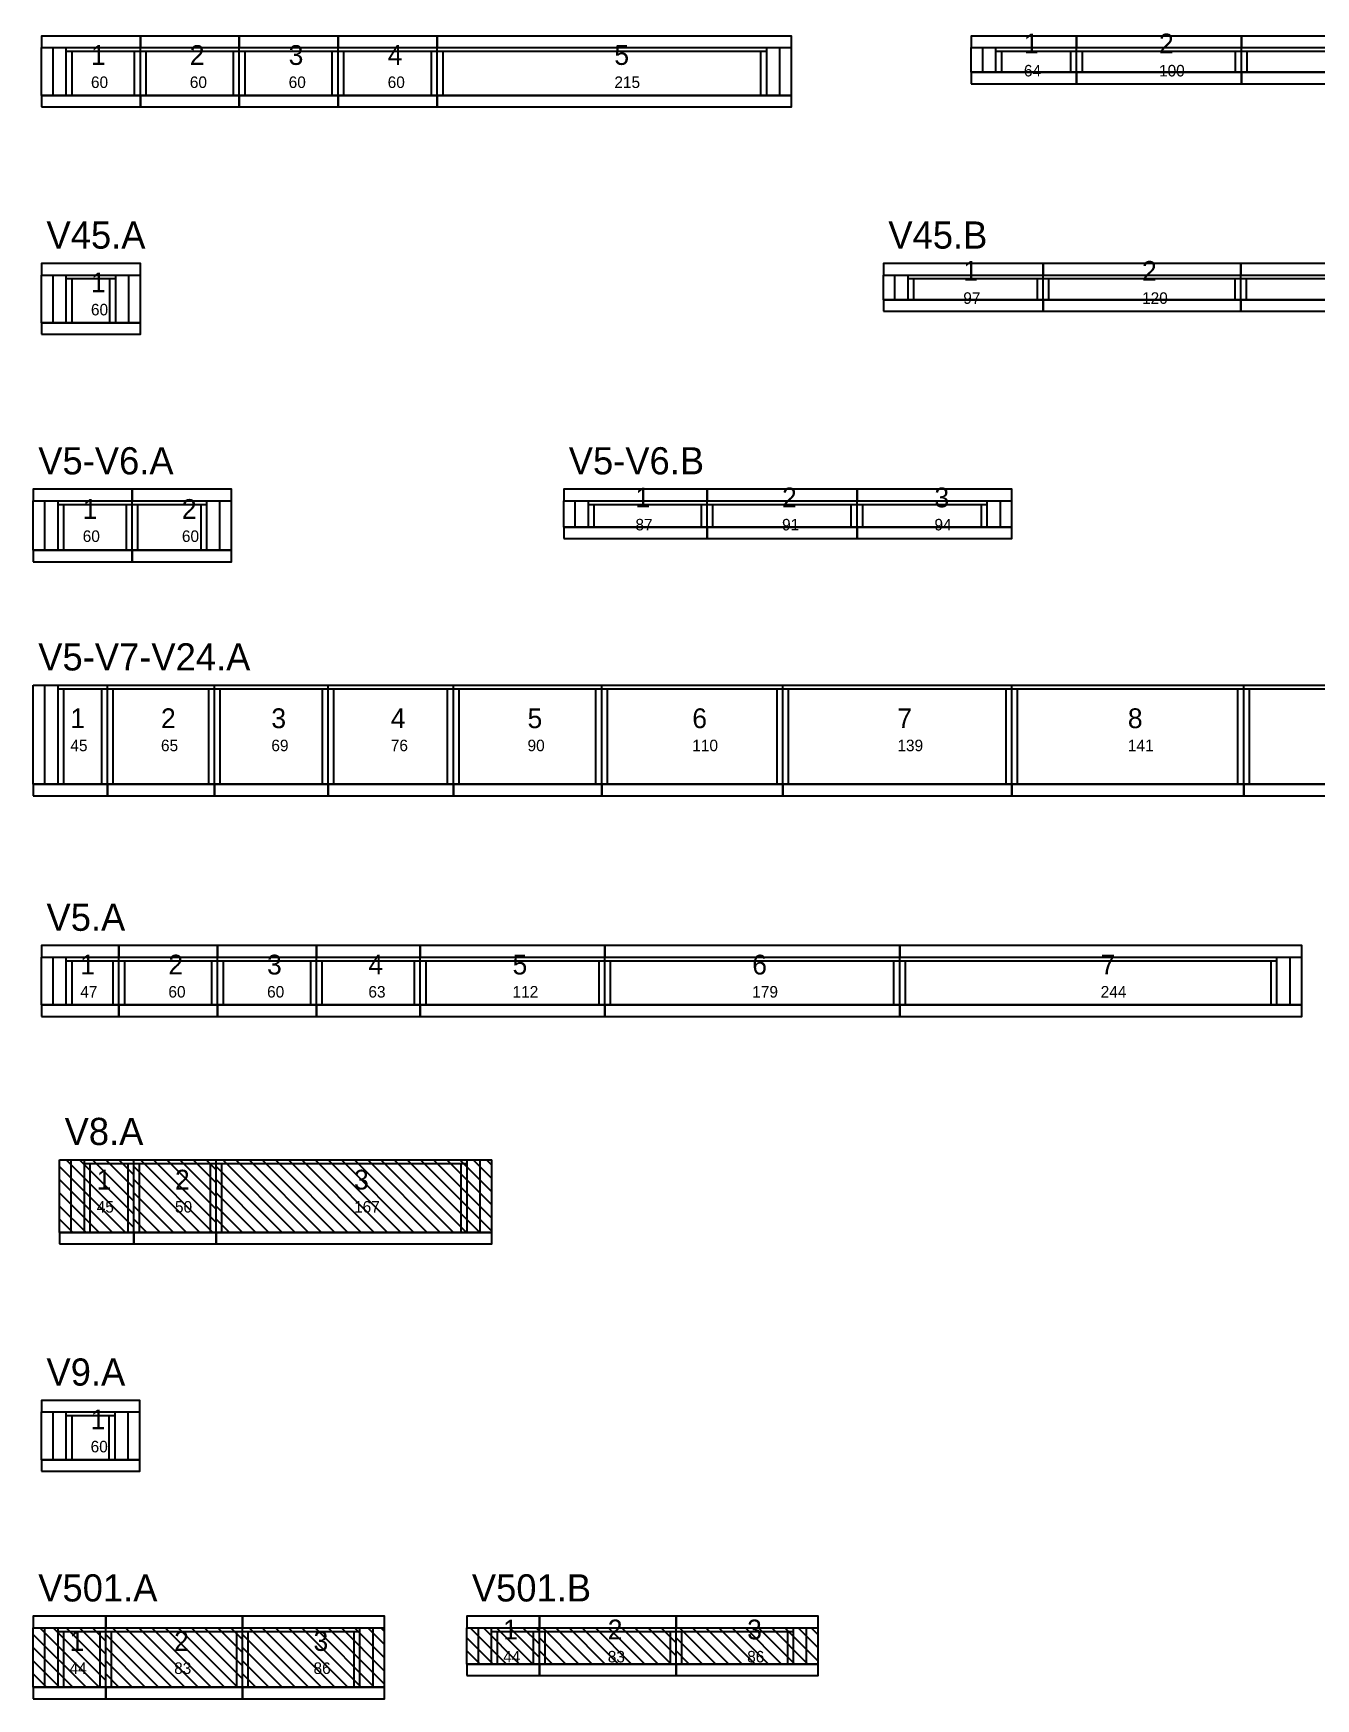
# Model space of a CAD drawing. Header units: metres. Extents: x -10 to 74425, y -2037 to 26.
# Drawn here: x 58879 to 59657, y -1995 to -984 of the extents above; entities that cross this region are included whole.
import ezdxf

# ---------------------------------------------------------------- set-up
doc = ezdxf.new("R2010")
doc.units = ezdxf.units.M
doc.layers.add('VIGAS', color=7, linetype='Continuous')

msp = doc.modelspace()

# ---------------------------------------------------------------- linework, layer by layer
at = {"layer": 'VIGAS'}
for p, q in [((58883.6, -993), (58943.6, -993)), ((58883.6, -1022), (58883.6, -993)), ((58890.6, -1022), (58890.6, -993)), ((58898.6, -1022), (58898.6, -993)), ((58898.6, -995.2), (58943.6, -995.2)), ((58902.1, -1022), (58902.1, -995.2)), ((58940.1, -1022), (58940.1, -995.2)), ((58943.6, -1022), (58943.6, -993)), ((58943.6, -1022), (58943.6, -993)), ((58943.6, -993), (59003.6, -993)), ((58943.6, -1022), (58943.6, -993)), ((58943.6, -1022), (58943.6, -993)), ((58943.6, -1022), (58943.6, -993)), ((58943.6, -995.2), (59003.6, -995.2)), ((58947.1, -1022), (58947.1, -995.2)), ((59000.1, -1022), (59000.1, -995.2)), ((59003.6, -1022), (59003.6, -993)), ((59003.6, -1022), (59003.6, -993)), ((59003.6, -993), (59063.6, -993)), ((59003.6, -1022), (59003.6, -993)), ((59003.6, -1022), (59003.6, -993)), ((59003.6, -1022), (59003.6, -993)), ((59003.6, -995.2), (59063.6, -995.2)), ((59007.1, -1022), (59007.1, -995.2)), ((59060.1, -1022), (59060.1, -995.2)), ((59063.6, -1022), (59063.6, -993)), ((59063.6, -1022), (59063.6, -993)), ((59063.6, -993), (59123.8, -993)), ((59063.6, -1022), (59063.6, -993)), ((59063.6, -1022), (59063.6, -993)), ((59063.6, -1022), (59063.6, -993)), ((59063.6, -995.2), (59123.8, -995.2)), ((59067.1, -1022), (59067.1, -995.2)), ((59120.3, -1022), (59120.3, -995.2)), ((59123.8, -1022), (59123.8, -993)), ((59123.8, -1022), (59123.8, -993)), ((59123.8, -993), (59338.8, -993)), ((59123.8, -1022), (59123.8, -993)), ((59123.8, -1022), (59123.8, -993)), ((59123.8, -1022), (59123.8, -993)), ((59123.8, -995.2), (59323.8, -995.2)), ((59127.3, -1022), (59127.3, -995.2)), ((59320.3, -1022), (59320.3, -995.2)), ((59323.8, -1022), (59323.8, -993)), ((59331.8, -1022), (59331.8, -993)), ((59338.8, -1022), (59338.8, -993)), ((59447.9, -993), (59511.9, -993)), ((59447.9, -1008), (59447.9, -993)), ((59454.9, -1008), (59454.9, -993)), ((59462.9, -1008), (59462.9, -993)), ((59462.9, -995.2), (59511.9, -995.2)), ((59466.4, -1008), (59466.4, -995.2)), ((59508.4, -1008), (59508.4, -995.2)), ((59511.9, -1008), (59511.9, -993)), ((59511.9, -1008), (59511.9, -993)), ((59511.9, -993), (59611.9, -993)), ((59511.9, -1008), (59511.9, -993)), ((59511.9, -1008), (59511.9, -993)), ((59511.9, -1008), (59511.9, -993)), ((59511.9, -995.2), (59611.9, -995.2)), ((59515.4, -1008), (59515.4, -995.2)), ((59608.4, -1008), (59608.4, -995.2)), ((59611.9, -1008), (59611.9, -993)), ((59611.9, -1008), (59611.9, -993)), ((59611.9, -993), (59717.9, -993)), ((59611.9, -1008), (59611.9, -993)), ((59611.9, -1008), (59611.9, -993)), ((59611.9, -1008), (59611.9, -993)), ((59611.9, -995.2), (59717.9, -995.2)), ((59615.4, -1008), (59615.4, -995.2)), ((59447.9, -1008), (59511.9, -1008)), ((59462.9, -1008), (59466.4, -1008)), ((59508.4, -1008), (59511.9, -1008)), ((59511.9, -1008), (59611.9, -1008)), ((59511.9, -1008), (59515.4, -1008)), ((59608.4, -1008), (59611.9, -1008)), ((59611.9, -1008), (59717.9, -1008)), ((59611.9, -1008), (59615.4, -1008)), ((58883.6, -1022), (58943.6, -1022)), ((58898.6, -1022), (58902.1, -1022)), ((58940.1, -1022), (58943.6, -1022)), ((58943.6, -1022), (59003.6, -1022)), ((58943.6, -1022), (58947.1, -1022)), ((59000.1, -1022), (59003.6, -1022)), ((59003.6, -1022), (59063.6, -1022)), ((59003.6, -1022), (59007.1, -1022)), ((59060.1, -1022), (59063.6, -1022)), ((59063.6, -1022), (59123.8, -1022)), ((59063.6, -1022), (59067.1, -1022)), ((59120.3, -1022), (59123.8, -1022)), ((59123.8, -1022), (59338.8, -1022)), ((59123.8, -1022), (59127.3, -1022)), ((59320.3, -1022), (59323.8, -1022)), ((58883.6, -1131), (58943.6, -1131)), ((58883.6, -1160), (58883.6, -1131)), ((58890.6, -1160), (58890.6, -1131)), ((58898.6, -1160), (58898.6, -1131)), ((58928.6, -1160), (58928.6, -1131)), ((58936.6, -1160), (58936.6, -1131)), ((58943.6, -1160), (58943.6, -1131)), ((59394.6, -1131), (59491.6, -1131)), ((59394.6, -1146), (59394.6, -1131)), ((59401.6, -1146), (59401.6, -1131)), ((59409.6, -1146), (59409.6, -1131)), ((59491.6, -1146), (59491.6, -1131)), ((59491.6, -1146), (59491.6, -1131)), ((59491.6, -1131), (59611.6, -1131)), ((59491.6, -1146), (59491.6, -1131)), ((59491.6, -1146), (59491.6, -1131)), ((59491.6, -1146), (59491.6, -1131)), ((59611.6, -1146), (59611.6, -1131)), ((59611.6, -1146), (59611.6, -1131)), ((59611.6, -1131), (59733.6, -1131)), ((59611.6, -1146), (59611.6, -1131)), ((59611.6, -1146), (59611.6, -1131)), ((59611.6, -1146), (59611.6, -1131)), ((58898.6, -1133.2), (58928.6, -1133.2)), ((58902.1, -1160), (58902.1, -1133.2)), ((58925.1, -1160), (58925.1, -1133.2)), ((59409.6, -1133.2), (59491.6, -1133.2)), ((59413.1, -1146), (59413.1, -1133.2)), ((59488.1, -1146), (59488.1, -1133.2)), ((59491.6, -1133.2), (59611.6, -1133.2)), ((59495.1, -1146), (59495.1, -1133.2)), ((59608.1, -1146), (59608.1, -1133.2)), ((59611.6, -1133.2), (59733.6, -1133.2)), ((59615.1, -1146), (59615.1, -1133.2)), ((59394.6, -1146), (59491.6, -1146)), ((59409.6, -1146), (59413.1, -1146)), ((59488.1, -1146), (59491.6, -1146)), ((59491.6, -1146), (59611.6, -1146)), ((59491.6, -1146), (59495.1, -1146)), ((59608.1, -1146), (59611.6, -1146)), ((59611.6, -1146), (59733.6, -1146)), ((59611.6, -1146), (59615.1, -1146)), ((58883.6, -1160), (58943.6, -1160)), ((58898.6, -1160), (58902.1, -1160)), ((58925.1, -1160), (58928.6, -1160)), ((58878.6, -1268), (58938.6, -1268)), ((58878.6, -1298), (58878.6, -1268)), ((58885.6, -1298), (58885.6, -1268)), ((58893.6, -1298), (58893.6, -1268)), ((58893.6, -1270.2), (58938.6, -1270.2)), ((58897.1, -1298), (58897.1, -1270.2)), ((58935.1, -1298), (58935.1, -1270.2)), ((58938.6, -1298), (58938.6, -1268)), ((58938.6, -1298), (58938.6, -1268)), ((58938.6, -1268), (58998.9, -1268)), ((58938.6, -1298), (58938.6, -1268)), ((58938.6, -1298), (58938.6, -1268)), ((58938.6, -1298), (58938.6, -1268)), ((58938.6, -1270.2), (58983.9, -1270.2)), ((58942.1, -1298), (58942.1, -1270.2)), ((58980.4, -1298), (58980.4, -1270.2)), ((58983.9, -1298), (58983.9, -1268)), ((58991.9, -1298), (58991.9, -1268)), ((58998.9, -1298), (58998.9, -1268)), ((59200.6, -1268), (59287.6, -1268)), ((59200.6, -1284), (59200.6, -1268)), ((59207.6, -1284), (59207.6, -1268)), ((59215.6, -1284), (59215.6, -1268)), ((59215.6, -1270.2), (59287.6, -1270.2)), ((59219.1, -1284), (59219.1, -1270.2)), ((59284.1, -1284), (59284.1, -1270.2)), ((59287.6, -1284), (59287.6, -1268)), ((59287.6, -1284), (59287.6, -1268)), ((59287.6, -1268), (59378.6, -1268)), ((59287.6, -1284), (59287.6, -1268)), ((59287.6, -1284), (59287.6, -1268)), ((59287.6, -1284), (59287.6, -1268)), ((59287.6, -1270.2), (59378.6, -1270.2)), ((59291.1, -1284), (59291.1, -1270.2)), ((59375.1, -1284), (59375.1, -1270.2)), ((59378.6, -1284), (59378.6, -1268)), ((59378.6, -1284), (59378.6, -1268)), ((59378.6, -1268), (59472.6, -1268)), ((59378.6, -1284), (59378.6, -1268)), ((59378.6, -1284), (59378.6, -1268)), ((59378.6, -1284), (59378.6, -1268)), ((59378.6, -1270.2), (59457.6, -1270.2)), ((59382.1, -1284), (59382.1, -1270.2)), ((59454.1, -1284), (59454.1, -1270.2)), ((59457.6, -1284), (59457.6, -1268)), ((59465.6, -1284), (59465.6, -1268)), ((59472.6, -1284), (59472.6, -1268)), ((59200.6, -1284), (59287.6, -1284)), ((59215.6, -1284), (59219.1, -1284)), ((59284.1, -1284), (59287.6, -1284)), ((59287.6, -1284), (59378.6, -1284)), ((59287.6, -1284), (59291.1, -1284)), ((59375.1, -1284), (59378.6, -1284)), ((59378.6, -1284), (59472.6, -1284)), ((59378.6, -1284), (59382.1, -1284)), ((59454.1, -1284), (59457.6, -1284)), ((58878.6, -1298), (58938.6, -1298)), ((58893.6, -1298), (58897.1, -1298)), ((58935.1, -1298), (58938.6, -1298)), ((58938.6, -1298), (58998.9, -1298)), ((58938.6, -1298), (58942.1, -1298)), ((58980.4, -1298), (58983.9, -1298)), ((58878.6, -1380), (58923.6, -1380)), ((58878.6, -1440), (58878.6, -1380)), ((58885.6, -1440), (58885.6, -1380)), ((58893.6, -1440), (58893.6, -1380)), ((58893.6, -1382.2), (58923.6, -1382.2)), ((58897.1, -1440), (58897.1, -1382.2)), ((58920.1, -1440), (58920.1, -1382.2)), ((58923.6, -1440), (58923.6, -1380)), ((58923.6, -1440), (58923.6, -1380)), ((58923.6, -1380), (58988.6, -1380)), ((58923.6, -1440), (58923.6, -1380)), ((58923.6, -1440), (58923.6, -1380)), ((58923.6, -1440), (58923.6, -1380)), ((58923.6, -1382.2), (58988.6, -1382.2)), ((58927.1, -1440), (58927.1, -1382.2)), ((58985.1, -1440), (58985.1, -1382.2)), ((58988.6, -1440), (58988.6, -1380)), ((58988.6, -1440), (58988.6, -1380)), ((58988.6, -1380), (59057.6, -1380)), ((58988.6, -1440), (58988.6, -1380)), ((58988.6, -1440), (58988.6, -1380)), ((58988.6, -1440), (58988.6, -1380)), ((58988.6, -1382.2), (59057.6, -1382.2)), ((58992.1, -1440), (58992.1, -1382.2)), ((59054.1, -1440), (59054.1, -1382.2)), ((59057.6, -1440), (59057.6, -1380)), ((59057.6, -1440), (59057.6, -1380)), ((59057.6, -1380), (59133.6, -1380)), ((59057.6, -1440), (59057.6, -1380)), ((59057.6, -1440), (59057.6, -1380)), ((59057.6, -1440), (59057.6, -1380)), ((59057.6, -1382.2), (59133.6, -1382.2)), ((59061.1, -1440), (59061.1, -1382.2)), ((59130.1, -1440), (59130.1, -1382.2)), ((59133.6, -1440), (59133.6, -1380)), ((59133.6, -1440), (59133.6, -1380)), ((59133.6, -1380), (59223.6, -1380)), ((59133.6, -1440), (59133.6, -1380)), ((59133.6, -1440), (59133.6, -1380)), ((59133.6, -1440), (59133.6, -1380)), ((59133.6, -1382.2), (59223.6, -1382.2)), ((59137.1, -1440), (59137.1, -1382.2)), ((59220.1, -1440), (59220.1, -1382.2)), ((59223.6, -1440), (59223.6, -1380)), ((59223.6, -1440), (59223.6, -1380)), ((59223.6, -1380), (59333.6, -1380)), ((59223.6, -1440), (59223.6, -1380)), ((59223.6, -1440), (59223.6, -1380)), ((59223.6, -1440), (59223.6, -1380)), ((59223.6, -1382.2), (59333.6, -1382.2)), ((59227.1, -1440), (59227.1, -1382.2)), ((59330.1, -1440), (59330.1, -1382.2)), ((59333.6, -1440), (59333.6, -1380)), ((59333.6, -1440), (59333.6, -1380)), ((59333.6, -1380), (59472.6, -1380)), ((59333.6, -1440), (59333.6, -1380)), ((59333.6, -1440), (59333.6, -1380)), ((59333.6, -1440), (59333.6, -1380)), ((59333.6, -1382.2), (59472.6, -1382.2)), ((59337.1, -1440), (59337.1, -1382.2)), ((59469.1, -1440), (59469.1, -1382.2)), ((59472.6, -1440), (59472.6, -1380)), ((59472.6, -1440), (59472.6, -1380)), ((59472.6, -1380), (59613.3, -1380)), ((59472.6, -1440), (59472.6, -1380)), ((59472.6, -1440), (59472.6, -1380)), ((59472.6, -1440), (59472.6, -1380)), ((59472.6, -1382.2), (59613.3, -1382.2)), ((59476.1, -1440), (59476.1, -1382.2)), ((59609.8, -1440), (59609.8, -1382.2)), ((59613.3, -1440), (59613.3, -1380)), ((59613.3, -1440), (59613.3, -1380)), ((59613.3, -1380), (59754.3, -1380)), ((59613.3, -1440), (59613.3, -1380)), ((59613.3, -1440), (59613.3, -1380)), ((59613.3, -1440), (59613.3, -1380)), ((59613.3, -1382.2), (59739.3, -1382.2)), ((59616.8, -1440), (59616.8, -1382.2)), ((58878.6, -1440), (58923.6, -1440)), ((58893.6, -1440), (58897.1, -1440)), ((58920.1, -1440), (58923.6, -1440)), ((58923.6, -1440), (58988.6, -1440)), ((58923.6, -1440), (58927.1, -1440)), ((58985.1, -1440), (58988.6, -1440)), ((58988.6, -1440), (59057.6, -1440)), ((58988.6, -1440), (58992.1, -1440)), ((59054.1, -1440), (59057.6, -1440)), ((59057.6, -1440), (59133.6, -1440)), ((59057.6, -1440), (59061.1, -1440)), ((59130.1, -1440), (59133.6, -1440)), ((59133.6, -1440), (59223.6, -1440)), ((59133.6, -1440), (59137.1, -1440)), ((59220.1, -1440), (59223.6, -1440)), ((59223.6, -1440), (59333.6, -1440)), ((59223.6, -1440), (59227.1, -1440)), ((59330.1, -1440), (59333.6, -1440)), ((59333.6, -1440), (59472.6, -1440)), ((59333.6, -1440), (59337.1, -1440)), ((59469.1, -1440), (59472.6, -1440)), ((59472.6, -1440), (59613.3, -1440)), ((59472.6, -1440), (59476.1, -1440)), ((59609.8, -1440), (59613.3, -1440)), ((59613.3, -1440), (59754.3, -1440)), ((59613.3, -1440), (59616.8, -1440)), ((58883.6, -1545), (58930.6, -1545)), ((58883.6, -1574), (58883.6, -1545)), ((58890.6, -1574), (58890.6, -1545)), ((58898.6, -1574), (58898.6, -1545)), ((58930.6, -1574), (58930.6, -1545)), ((58930.6, -1574), (58930.6, -1545)), ((58930.6, -1545), (58990.5, -1545)), ((58930.6, -1574), (58930.6, -1545)), ((58930.6, -1574), (58930.6, -1545)), ((58930.6, -1574), (58930.6, -1545)), ((58990.5, -1574), (58990.5, -1545)), ((58990.5, -1574), (58990.5, -1545)), ((58990.5, -1545), (59050.5, -1545)), ((58990.5, -1574), (58990.5, -1545)), ((58990.5, -1574), (58990.5, -1545)), ((58990.5, -1574), (58990.5, -1545)), ((59050.5, -1574), (59050.5, -1545)), ((59050.5, -1574), (59050.5, -1545)), ((59050.5, -1545), (59113.5, -1545)), ((59050.5, -1574), (59050.5, -1545)), ((59050.5, -1574), (59050.5, -1545)), ((59050.5, -1574), (59050.5, -1545)), ((59113.5, -1574), (59113.5, -1545)), ((59113.5, -1574), (59113.5, -1545)), ((59113.5, -1545), (59225.5, -1545)), ((59113.5, -1574), (59113.5, -1545)), ((59113.5, -1574), (59113.5, -1545)), ((59113.5, -1574), (59113.5, -1545)), ((59225.5, -1574), (59225.5, -1545)), ((59225.5, -1574), (59225.5, -1545)), ((59225.5, -1545), (59404.5, -1545)), ((59225.5, -1574), (59225.5, -1545)), ((59225.5, -1574), (59225.5, -1545)), ((59225.5, -1574), (59225.5, -1545)), ((59404.5, -1574), (59404.5, -1545)), ((59404.5, -1574), (59404.5, -1545)), ((59404.5, -1545), (59648.5, -1545)), ((59404.5, -1574), (59404.5, -1545)), ((59404.5, -1574), (59404.5, -1545)), ((59404.5, -1574), (59404.5, -1545)), ((59633.5, -1574), (59633.5, -1545)), ((59641.5, -1574), (59641.5, -1545)), ((59648.5, -1574), (59648.5, -1545)), ((58898.6, -1547.2), (58930.6, -1547.2)), ((58902.1, -1574), (58902.1, -1547.2)), ((58927.1, -1574), (58927.1, -1547.2)), ((58930.6, -1547.2), (58990.5, -1547.2)), ((58934.1, -1574), (58934.1, -1547.2)), ((58987, -1574), (58987, -1547.2)), ((58990.5, -1547.2), (59050.5, -1547.2)), ((58994, -1574), (58994, -1547.2)), ((59047, -1574), (59047, -1547.2)), ((59050.5, -1547.2), (59113.5, -1547.2)), ((59054, -1574), (59054, -1547.2)), ((59110, -1574), (59110, -1547.2)), ((59113.5, -1547.2), (59225.5, -1547.2)), ((59117, -1574), (59117, -1547.2)), ((59222, -1574), (59222, -1547.2)), ((59225.5, -1547.2), (59404.5, -1547.2)), ((59229, -1574), (59229, -1547.2)), ((59401, -1574), (59401, -1547.2)), ((59404.5, -1547.2), (59633.5, -1547.2)), ((59408, -1574), (59408, -1547.2)), ((59630, -1574), (59630, -1547.2)), ((58883.6, -1574), (58930.6, -1574)), ((58898.6, -1574), (58902.1, -1574)), ((58927.1, -1574), (58930.6, -1574)), ((58930.6, -1574), (58990.5, -1574)), ((58930.6, -1574), (58934.1, -1574)), ((58987, -1574), (58990.5, -1574)), ((58990.5, -1574), (59050.5, -1574)), ((58990.5, -1574), (58994, -1574)), ((59047, -1574), (59050.5, -1574)), ((59050.5, -1574), (59113.5, -1574)), ((59050.5, -1574), (59054, -1574)), ((59110, -1574), (59113.5, -1574)), ((59113.5, -1574), (59225.5, -1574)), ((59113.5, -1574), (59117, -1574)), ((59222, -1574), (59225.5, -1574)), ((59225.5, -1574), (59404.5, -1574)), ((59225.5, -1574), (59229, -1574)), ((59401, -1574), (59404.5, -1574)), ((59404.5, -1574), (59648.5, -1574)), ((59404.5, -1574), (59408, -1574)), ((59630, -1574), (59633.5, -1574)), ((58894.6, -1668), (58939.6, -1668)), ((58894.6, -1712), (58894.6, -1668)), ((58934.6, -1712), (58894.6, -1672)), ((58939.6, -1709), (58898.6, -1668)), ((58901.6, -1712), (58901.6, -1668)), ((58939.6, -1701), (58906.6, -1668)), ((58909.6, -1712), (58909.6, -1668)), ((58909.6, -1670.2), (58939.6, -1670.2)), ((58913.1, -1712), (58913.1, -1670.2)), ((58939.6, -1693), (58914.6, -1668)), ((58939.6, -1685), (58922.6, -1668)), ((58939.6, -1677), (58930.6, -1668)), ((58936.1, -1712), (58936.1, -1670.2)), ((58939.6, -1669), (58938.6, -1668)), ((58939.6, -1712), (58939.6, -1668)), ((58939.6, -1712), (58939.6, -1668)), ((58939.6, -1668), (58989.6, -1668)), ((58939.6, -1712), (58939.6, -1668)), ((58939.6, -1712), (58939.6, -1668)), ((58939.6, -1712), (58939.6, -1668)), ((58939.6, -1670.2), (58989.6, -1670.2)), ((58979.6, -1712), (58939.6, -1672)), ((58943.1, -1712), (58943.1, -1670.2)), ((58987.6, -1712), (58943.6, -1668)), ((58989.6, -1706), (58951.6, -1668)), ((58989.6, -1698), (58959.6, -1668)), ((58989.6, -1690), (58967.6, -1668)), ((58989.6, -1682), (58975.6, -1668)), ((58989.6, -1674), (58983.6, -1668)), ((58986.1, -1712), (58986.1, -1670.2)), ((58989.6, -1712), (58989.6, -1668)), ((58989.6, -1712), (58989.6, -1668)), ((58989.6, -1668), (59156.9, -1668)), ((58989.6, -1712), (58989.6, -1668)), ((58989.6, -1712), (58989.6, -1668)), ((58989.6, -1712), (58989.6, -1668)), ((58989.6, -1670.2), (59141.9, -1670.2)), ((59029.6, -1712), (58989.6, -1672)), ((58993.1, -1712), (58993.1, -1670.2)), ((59037.6, -1712), (58993.6, -1668)), ((59045.6, -1712), (59001.6, -1668)), ((59053.6, -1712), (59009.6, -1668)), ((59061.6, -1712), (59017.6, -1668)), ((59069.6, -1712), (59025.6, -1668)), ((59077.6, -1712), (59033.6, -1668)), ((59085.6, -1712), (59041.6, -1668)), ((59093.6, -1712), (59049.6, -1668)), ((59101.6, -1712), (59057.6, -1668)), ((59109.6, -1712), (59065.6, -1668)), ((59117.6, -1712), (59073.6, -1668)), ((59125.6, -1712), (59081.6, -1668)), ((59133.6, -1712), (59089.6, -1668)), ((59141.6, -1712), (59097.6, -1668)), ((59149.6, -1712), (59105.6, -1668)), ((59156.9, -1711.3), (59113.6, -1668)), ((59156.9, -1703.3), (59121.6, -1668)), ((59156.9, -1695.3), (59129.6, -1668)), ((59156.9, -1687.3), (59137.6, -1668)), ((59138.4, -1712), (59138.4, -1670.2)), ((59141.9, -1712), (59141.9, -1668)), ((59156.9, -1679.3), (59145.6, -1668)), ((59149.9, -1712), (59149.9, -1668)), ((59156.9, -1671.3), (59153.6, -1668)), ((59156.9, -1712), (59156.9, -1668)), ((58926.6, -1712), (58894.6, -1680)), ((58971.6, -1712), (58939.6, -1680)), ((59021.6, -1712), (58989.6, -1680)), ((58918.6, -1712), (58894.6, -1688)), ((58910.6, -1712), (58894.6, -1696)), ((58963.6, -1712), (58939.6, -1688)), ((58955.6, -1712), (58939.6, -1696)), ((59013.6, -1712), (58989.6, -1688)), ((59005.6, -1712), (58989.6, -1696)), ((58902.6, -1712), (58894.6, -1704)), ((58947.6, -1712), (58939.6, -1704)), ((58997.6, -1712), (58989.6, -1704)), ((58894.6, -1712), (58939.6, -1712)), ((58894.6, -1712), (58894.6, -1712)), ((58909.6, -1712), (58913.1, -1712)), ((58936.1, -1712), (58939.6, -1712)), ((58939.6, -1712), (58989.6, -1712)), ((58939.6, -1712), (58943.1, -1712)), ((58939.6, -1712), (58939.6, -1712)), ((58986.1, -1712), (58989.6, -1712)), ((58989.6, -1712), (59156.9, -1712)), ((58989.6, -1712), (58993.1, -1712)), ((58989.6, -1712), (58989.6, -1712)), ((59138.4, -1712), (59141.9, -1712)), ((58883.6, -1821), (58943.2, -1821)), ((58883.6, -1850), (58883.6, -1821)), ((58890.6, -1850), (58890.6, -1821)), ((58898.6, -1850), (58898.6, -1821)), ((58898.6, -1823.2), (58928.2, -1823.2)), ((58902.1, -1850), (58902.1, -1823.2)), ((58924.7, -1850), (58924.7, -1823.2)), ((58928.2, -1850), (58928.2, -1821)), ((58936.2, -1850), (58936.2, -1821)), ((58943.2, -1850), (58943.2, -1821)), ((58883.6, -1850), (58943.2, -1850)), ((58898.6, -1850), (58902.1, -1850)), ((58924.7, -1850), (58928.2, -1850)), ((58878.6, -1952), (58922.6, -1952)), ((58878.6, -1988), (58878.6, -1952)), ((58910.6, -1988), (58878.6, -1956)), ((58918.6, -1988), (58882.6, -1952)), ((58885.6, -1988), (58885.6, -1952)), ((58922.6, -1984), (58890.6, -1952)), ((58893.6, -1988), (58893.6, -1952)), ((58893.6, -1954.2), (58922.6, -1954.2)), ((58897.1, -1988), (58897.1, -1954.2)), ((58922.6, -1976), (58898.6, -1952)), ((58922.6, -1968), (58906.6, -1952)), ((58922.6, -1960), (58914.6, -1952)), ((58919.1, -1988), (58919.1, -1954.2)), ((58922.6, -1988), (58922.6, -1952)), ((58922.6, -1988), (58922.6, -1952)), ((58922.6, -1952), (59005.6, -1952)), ((58922.6, -1988), (58922.6, -1952)), ((58922.6, -1988), (58922.6, -1952)), ((58922.6, -1988), (58922.6, -1952)), ((58922.6, -1952), (58922.6, -1952)), ((58922.6, -1954.2), (59005.6, -1954.2)), ((58954.6, -1988), (58922.6, -1956)), ((58926.1, -1988), (58926.1, -1954.2)), ((58962.6, -1988), (58926.6, -1952)), ((58970.6, -1988), (58934.6, -1952)), ((58978.6, -1988), (58942.6, -1952)), ((58986.6, -1988), (58950.6, -1952)), ((58994.6, -1988), (58958.6, -1952)), ((59002.6, -1988), (58966.6, -1952)), ((59005.6, -1983), (58974.6, -1952)), ((59005.6, -1975), (58982.6, -1952)), ((59005.6, -1967), (58990.6, -1952)), ((59005.6, -1959), (58998.6, -1952)), ((59002.1, -1988), (59002.1, -1954.2)), ((59005.6, -1988), (59005.6, -1952)), ((59005.6, -1988), (59005.6, -1952)), ((59005.6, -1952), (59091.8, -1952)), ((59005.6, -1988), (59005.6, -1952)), ((59005.6, -1988), (59005.6, -1952)), ((59005.6, -1988), (59005.6, -1952)), ((59005.6, -1954.2), (59076.8, -1954.2)), ((59037.6, -1988), (59005.6, -1956)), ((59009.1, -1988), (59009.1, -1954.2)), ((59045.6, -1988), (59009.6, -1952)), ((59053.6, -1988), (59017.6, -1952)), ((59061.6, -1988), (59025.6, -1952)), ((59069.6, -1988), (59033.6, -1952)), ((59077.6, -1988), (59041.6, -1952)), ((59085.6, -1988), (59049.6, -1952)), ((59091.8, -1986.2), (59057.6, -1952)), ((59091.8, -1978.2), (59065.6, -1952)), ((59073.3, -1988), (59073.3, -1954.2)), ((59091.8, -1970.2), (59073.6, -1952)), ((59076.8, -1988), (59076.8, -1952)), ((59091.8, -1962.2), (59081.6, -1952)), ((59084.8, -1988), (59084.8, -1952)), ((59091.8, -1954.2), (59089.6, -1952)), ((59091.8, -1988), (59091.8, -1952)), ((59141.8, -1952), (59185.8, -1952)), ((59141.8, -1974), (59141.8, -1952)), ((59157.8, -1974), (59141.8, -1958)), ((59165.8, -1974), (59143.8, -1952)), ((59148.8, -1974), (59148.8, -1952)), ((59173.8, -1974), (59151.8, -1952)), ((59156.8, -1974), (59156.8, -1952)), ((59156.8, -1954.2), (59185.8, -1954.2)), ((59181.8, -1974), (59159.8, -1952)), ((59160.3, -1974), (59160.3, -1954.2)), ((59185.8, -1970), (59167.8, -1952)), ((59185.8, -1962), (59175.8, -1952)), ((59182.3, -1974), (59182.3, -1954.2)), ((59185.8, -1954), (59183.8, -1952)), ((59185.8, -1974), (59185.8, -1952)), ((59185.8, -1974), (59185.8, -1952)), ((59185.8, -1952), (59268.8, -1952)), ((59185.8, -1974), (59185.8, -1952)), ((59185.8, -1974), (59185.8, -1952)), ((59185.8, -1974), (59185.8, -1952)), ((59185.8, -1954.2), (59268.8, -1954.2)), ((59201.8, -1974), (59185.8, -1958)), ((59209.8, -1974), (59187.8, -1952)), ((59189.3, -1974), (59189.3, -1954.2)), ((59217.8, -1974), (59195.8, -1952)), ((59225.8, -1974), (59203.8, -1952)), ((59233.8, -1974), (59211.8, -1952)), ((59241.8, -1974), (59219.8, -1952)), ((59249.8, -1974), (59227.8, -1952)), ((59257.8, -1974), (59235.8, -1952)), ((59265.8, -1974), (59243.8, -1952)), ((59268.8, -1969), (59251.8, -1952)), ((59268.8, -1961), (59259.8, -1952)), ((59265.3, -1974), (59265.3, -1954.2)), ((59268.8, -1953), (59267.8, -1952)), ((59268.8, -1974), (59268.8, -1952)), ((59268.8, -1974), (59268.8, -1952)), ((59268.8, -1952), (59355, -1952)), ((59268.8, -1974), (59268.8, -1952)), ((59268.8, -1974), (59268.8, -1952)), ((59268.8, -1974), (59268.8, -1952)), ((59268.8, -1954.2), (59340, -1954.2)), ((59284.8, -1974), (59268.8, -1958)), ((59292.8, -1974), (59270.8, -1952)), ((59272.3, -1974), (59272.3, -1954.2)), ((59300.8, -1974), (59278.8, -1952)), ((59308.8, -1974), (59286.8, -1952)), ((59316.8, -1974), (59294.8, -1952)), ((59324.8, -1974), (59302.8, -1952)), ((59332.8, -1974), (59310.8, -1952)), ((59340.8, -1974), (59318.8, -1952)), ((59348.8, -1974), (59326.8, -1952)), ((59355, -1972.2), (59334.8, -1952)), ((59336.5, -1974), (59336.5, -1954.2)), ((59340, -1974), (59340, -1952)), ((59355, -1964.2), (59342.8, -1952)), ((59348, -1974), (59348, -1952)), ((59355, -1956.2), (59350.8, -1952)), ((59355, -1974), (59355, -1952)), ((58902.6, -1988), (58878.6, -1964)), ((58946.6, -1988), (58922.6, -1964)), ((59029.6, -1988), (59005.6, -1964)), ((59149.8, -1974), (59141.8, -1966)), ((59193.8, -1974), (59185.8, -1966)), ((59276.8, -1974), (59268.8, -1966)), ((58894.6, -1988), (58878.6, -1972)), ((58886.6, -1988), (58878.6, -1980)), ((58938.6, -1988), (58922.6, -1972)), ((58930.6, -1988), (58922.6, -1980)), ((59021.6, -1988), (59005.6, -1972)), ((59013.6, -1988), (59005.6, -1980)), ((59141.8, -1974), (59185.8, -1974)), ((59141.8, -1974), (59141.8, -1974)), ((59156.8, -1974), (59160.3, -1974)), ((59182.3, -1974), (59185.8, -1974)), ((59185.8, -1974), (59268.8, -1974)), ((59185.8, -1974), (59189.3, -1974)), ((59185.8, -1974), (59185.8, -1974)), ((59265.3, -1974), (59268.8, -1974)), ((59268.8, -1974), (59355, -1974)), ((59268.8, -1974), (59272.3, -1974)), ((59268.8, -1974), (59268.8, -1974)), ((59336.5, -1974), (59340, -1974)), ((58878.6, -1988), (58922.6, -1988)), ((58878.6, -1988), (58878.6, -1988)), ((58893.6, -1988), (58897.1, -1988)), ((58919.1, -1988), (58922.6, -1988)), ((58922.6, -1988), (59005.6, -1988)), ((58922.6, -1988), (58926.1, -1988)), ((58922.6, -1988), (58922.6, -1988)), ((59002.1, -1988), (59005.6, -1988)), ((59005.6, -1988), (59091.8, -1988)), ((59005.6, -1988), (59009.1, -1988)), ((59005.6, -1988), (59005.6, -1988)), ((59073.3, -1988), (59076.8, -1988))]:
    msp.add_line(p, q, dxfattribs=at)
for points in [[(58883.6, -993), (58943.6, -993), (58943.6, -986), (58883.6, -986)], [(58943.6, -993), (59003.6, -993), (59003.6, -986), (58943.6, -986)], [(59003.6, -993), (59063.6, -993), (59063.6, -986), (59003.6, -986)], [(59063.6, -993), (59123.8, -993), (59123.8, -986), (59063.6, -986)], [(59123.8, -993), (59338.8, -993), (59338.8, -986), (59123.8, -986)], [(59447.9, -993), (59511.9, -993), (59511.9, -986), (59447.9, -986)], [(59511.9, -993), (59611.9, -993), (59611.9, -986), (59511.9, -986)], [(59611.9, -993), (59717.9, -993), (59717.9, -986), (59611.9, -986)], [(59447.9, -1015), (59511.9, -1015), (59511.9, -1008), (59447.9, -1008)], [(59511.9, -1015), (59611.9, -1015), (59611.9, -1008), (59511.9, -1008)], [(59611.9, -1015), (59717.9, -1015), (59717.9, -1008), (59611.9, -1008)], [(58883.6, -1029), (58943.6, -1029), (58943.6, -1022), (58883.6, -1022)], [(58943.6, -1029), (59003.6, -1029), (59003.6, -1022), (58943.6, -1022)], [(59003.6, -1029), (59063.6, -1029), (59063.6, -1022), (59003.6, -1022)], [(59063.6, -1029), (59123.8, -1029), (59123.8, -1022), (59063.6, -1022)], [(59123.8, -1029), (59338.8, -1029), (59338.8, -1022), (59123.8, -1022)], [(58883.6, -1131), (58943.6, -1131), (58943.6, -1124), (58883.6, -1124)], [(59394.6, -1131), (59491.6, -1131), (59491.6, -1124), (59394.6, -1124)], [(59491.6, -1131), (59611.6, -1131), (59611.6, -1124), (59491.6, -1124)], [(59611.6, -1131), (59733.6, -1131), (59733.6, -1124), (59611.6, -1124)], [(59394.6, -1153), (59491.6, -1153), (59491.6, -1146), (59394.6, -1146)], [(59491.6, -1153), (59611.6, -1153), (59611.6, -1146), (59491.6, -1146)], [(59611.6, -1153), (59733.6, -1153), (59733.6, -1146), (59611.6, -1146)], [(58883.6, -1167), (58943.6, -1167), (58943.6, -1160), (58883.6, -1160)], [(58878.6, -1268), (58938.6, -1268), (58938.6, -1261), (58878.6, -1261)], [(58938.6, -1268), (58998.9, -1268), (58998.9, -1261), (58938.6, -1261)], [(59200.6, -1268), (59287.6, -1268), (59287.6, -1261), (59200.6, -1261)], [(59287.6, -1268), (59378.6, -1268), (59378.6, -1261), (59287.6, -1261)], [(59378.6, -1268), (59472.6, -1268), (59472.6, -1261), (59378.6, -1261)], [(59200.6, -1291), (59287.6, -1291), (59287.6, -1284), (59200.6, -1284)], [(59287.6, -1291), (59378.6, -1291), (59378.6, -1284), (59287.6, -1284)], [(59378.6, -1291), (59472.6, -1291), (59472.6, -1284), (59378.6, -1284)], [(58878.6, -1305), (58938.6, -1305), (58938.6, -1298), (58878.6, -1298)], [(58938.6, -1305), (58998.9, -1305), (58998.9, -1298), (58938.6, -1298)], [(58878.6, -1447), (58923.6, -1447), (58923.6, -1440), (58878.6, -1440)], [(58923.6, -1447), (58988.6, -1447), (58988.6, -1440), (58923.6, -1440)], [(58988.6, -1447), (59057.6, -1447), (59057.6, -1440), (58988.6, -1440)], [(59057.6, -1447), (59133.6, -1447), (59133.6, -1440), (59057.6, -1440)], [(59133.6, -1447), (59223.6, -1447), (59223.6, -1440), (59133.6, -1440)], [(59223.6, -1447), (59333.6, -1447), (59333.6, -1440), (59223.6, -1440)], [(59333.6, -1447), (59472.6, -1447), (59472.6, -1440), (59333.6, -1440)], [(59472.6, -1447), (59613.3, -1447), (59613.3, -1440), (59472.6, -1440)], [(59613.3, -1447), (59754.3, -1447), (59754.3, -1440), (59613.3, -1440)], [(58883.6, -1545), (58930.6, -1545), (58930.6, -1538), (58883.6, -1538)], [(58930.6, -1545), (58990.5, -1545), (58990.5, -1538), (58930.6, -1538)], [(58990.5, -1545), (59050.5, -1545), (59050.5, -1538), (58990.5, -1538)], [(59050.5, -1545), (59113.5, -1545), (59113.5, -1538), (59050.5, -1538)], [(59113.5, -1545), (59225.5, -1545), (59225.5, -1538), (59113.5, -1538)], [(59225.5, -1545), (59404.5, -1545), (59404.5, -1538), (59225.5, -1538)], [(59404.5, -1545), (59648.5, -1545), (59648.5, -1538), (59404.5, -1538)], [(58883.6, -1581), (58930.6, -1581), (58930.6, -1574), (58883.6, -1574)], [(58930.6, -1581), (58990.5, -1581), (58990.5, -1574), (58930.6, -1574)], [(58990.5, -1581), (59050.5, -1581), (59050.5, -1574), (58990.5, -1574)], [(59050.5, -1581), (59113.5, -1581), (59113.5, -1574), (59050.5, -1574)], [(59113.5, -1581), (59225.5, -1581), (59225.5, -1574), (59113.5, -1574)], [(59225.5, -1581), (59404.5, -1581), (59404.5, -1574), (59225.5, -1574)], [(59404.5, -1581), (59648.5, -1581), (59648.5, -1574), (59404.5, -1574)], [(58894.6, -1719), (58939.6, -1719), (58939.6, -1712), (58894.6, -1712)], [(58939.6, -1719), (58989.6, -1719), (58989.6, -1712), (58939.6, -1712)], [(58989.6, -1719), (59156.9, -1719), (59156.9, -1712), (58989.6, -1712)], [(58883.6, -1821), (58943.2, -1821), (58943.2, -1814), (58883.6, -1814)], [(58883.6, -1857), (58943.2, -1857), (58943.2, -1850), (58883.6, -1850)], [(58878.6, -1952), (58922.6, -1952), (58922.6, -1945), (58878.6, -1945)], [(58922.6, -1952), (59005.6, -1952), (59005.6, -1945), (58922.6, -1945)], [(59005.6, -1952), (59091.8, -1952), (59091.8, -1945), (59005.6, -1945)], [(59141.8, -1952), (59185.8, -1952), (59185.8, -1945), (59141.8, -1945)], [(59185.8, -1952), (59268.8, -1952), (59268.8, -1945), (59185.8, -1945)], [(59268.8, -1952), (59355, -1952), (59355, -1945), (59268.8, -1945)], [(59141.8, -1981), (59185.8, -1981), (59185.8, -1974), (59141.8, -1974)], [(59185.8, -1981), (59268.8, -1981), (59268.8, -1974), (59185.8, -1974)], [(59268.8, -1981), (59355, -1981), (59355, -1974), (59268.8, -1974)], [(58878.6, -1995), (58922.6, -1995), (58922.6, -1988), (58878.6, -1988)], [(58922.6, -1995), (59005.6, -1995), (59005.6, -1988), (58922.6, -1988)], [(59005.6, -1995), (59091.8, -1995), (59091.8, -1988), (59005.6, -1988)]]:
    msp.add_lwpolyline(points, close=True, dxfattribs=at)

# ---------------------------------------------------------------- texts
for s, height, p in [('1', 12, (59479.9, -996.5)), ('2', 12, (59561.9, -996.5)), ('1', 12, (58913.6, -1003.5)), ('2', 12, (58973.6, -1003.5)), ('3', 12, (59033.6, -1003.5)), ('4', 12, (59093.7, -1003.5)), ('5', 12, (59231.3, -1003.5)), ('60', 7, (58913.6, -1017.5)), ('60', 7, (58973.6, -1017.5)), ('60', 7, (59033.6, -1017.5)), ('60', 7, (59093.7, -1017.5)), ('215', 7, (59231.3, -1017.5)), ('64', 7, (59479.9, -1010.5)), ('100', 7, (59561.9, -1010.5)), ('V45.A', 16.5, (58886.6, -1115)), ('V45.B', 16.5, (59397.6, -1115)), ('1', 12, (58913.6, -1141.5)), ('1', 12, (59443.1, -1134.5)), ('2', 12, (59551.6, -1134.5)), ('97', 7, (59443.1, -1148.5)), ('120', 7, (59551.6, -1148.5)), ('60', 7, (58913.6, -1155.5)), ('V5-V6.A', 16.5, (58881.6, -1252)), ('V5-V6.B', 16.5, (59203.6, -1252)), ('1', 12, (59244.1, -1272)), ('2', 12, (59333.1, -1272)), ('3', 12, (59425.6, -1272)), ('1', 12, (58908.6, -1279)), ('2', 12, (58968.8, -1279)), ('87', 7, (59244.1, -1286)), ('91', 7, (59333.1, -1286)), ('94', 7, (59425.6, -1286)), ('60', 7, (58908.6, -1293)), ('60', 7, (58968.8, -1293)), ('V5-V7-V24.A', 16.5, (58881.6, -1371)), ('1', 12, (58901.1, -1406)), ('2', 12, (58956.1, -1406)), ('3', 12, (59023.1, -1406)), ('4', 12, (59095.6, -1406)), ('5', 12, (59178.6, -1406)), ('6', 12, (59278.6, -1406)), ('7', 12, (59403.1, -1406)), ('8', 12, (59543, -1406)), ('45', 7, (58901.1, -1420)), ('65', 7, (58956.1, -1420)), ('69', 7, (59023.1, -1420)), ('76', 7, (59095.6, -1420)), ('90', 7, (59178.6, -1420)), ('110', 7, (59278.6, -1420)), ('139', 7, (59403.1, -1420)), ('141', 7, (59543, -1420)), ('V5.A', 16.5, (58886.6, -1529)), ('1', 12, (58907.1, -1555.5)), ('2', 12, (58960.6, -1555.5)), ('3', 12, (59020.5, -1555.5)), ('4', 12, (59082, -1555.5)), ('5', 12, (59169.5, -1555.5)), ('6', 12, (59315, -1555.5)), ('7', 12, (59526.5, -1555.5)), ('47', 7, (58907.1, -1569.5)), ('60', 7, (58960.6, -1569.5)), ('60', 7, (59020.5, -1569.5)), ('63', 7, (59082, -1569.5)), ('112', 7, (59169.5, -1569.5)), ('179', 7, (59315, -1569.5)), ('244', 7, (59526.5, -1569.5)), ('V8.A', 16.5, (58897.6, -1659)), ('1', 12, (58917.1, -1686)), ('2', 12, (58964.6, -1686)), ('3', 12, (59073.3, -1686)), ('45', 7, (58917.1, -1700)), ('50', 7, (58964.6, -1700)), ('167', 7, (59073.3, -1700)), ('V9.A', 16.5, (58886.6, -1805)), ('1', 12, (58913.4, -1831.5)), ('60', 7, (58913.4, -1845.5)), ('V501.A', 16.5, (58881.6, -1936)), ('V501.B', 16.5, (59144.8, -1936)), ('1', 12, (59163.8, -1959)), ('2', 12, (59227.3, -1959)), ('3', 12, (59311.9, -1959)), ('1', 12, (58900.6, -1966)), ('2', 12, (58964.1, -1966)), ('3', 12, (59048.7, -1966)), ('44', 7, (59163.8, -1973)), ('83', 7, (59227.3, -1973)), ('86', 7, (59311.9, -1973)), ('44', 7, (58900.6, -1980)), ('83', 7, (58964.1, -1980)), ('86', 7, (59048.7, -1980))]:
    msp.add_text(s, height=height, dxfattribs=at).set_placement(p)

doc.saveas('drawing.dxf')
